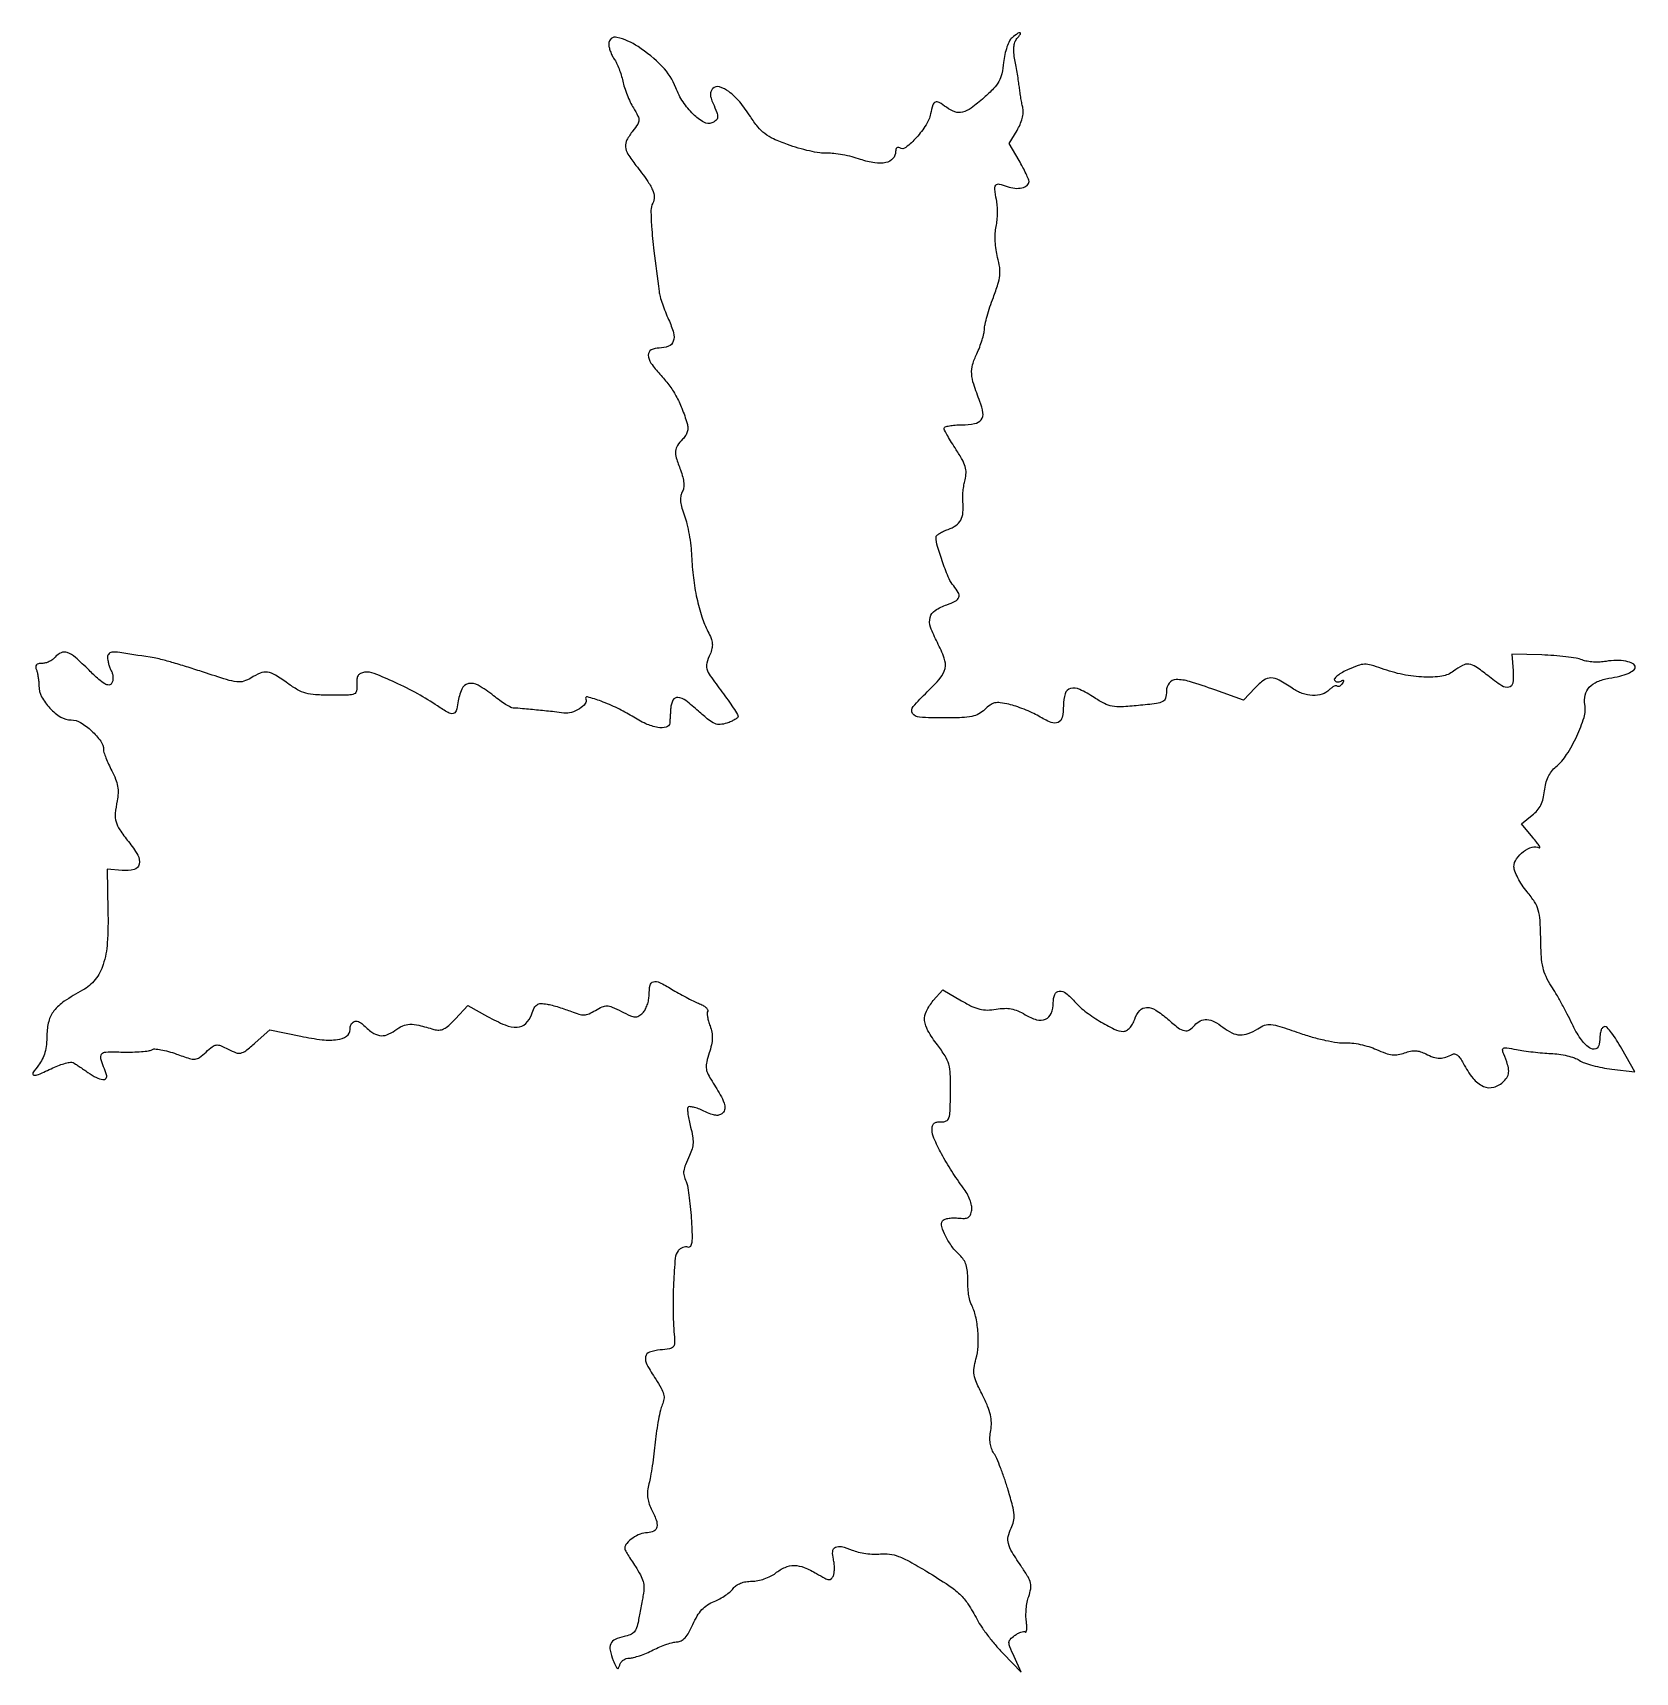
# Model space of a CAD drawing. Extents: x 0 to 397, y 0 to 405.
import ezdxf

# ---------------------------------------------------------------- set-up
doc = ezdxf.new("R2010")
doc.units = 0

msp = doc.modelspace()

# ---------------------------------------------------------------- linework, layer by layer
msp.add_lwpolyline([(242.803308, 403.75, 0.112024), (242.153846, 402.943641, 0.031848), (241.536334, 401.446688, 0.030017), (241.030275, 399.600616, 0.026163), (240.720418, 397.620491, -0.028942), (240.269387, 394.839443, -0.072783), (239.540303, 392.925478, -0.065349), (238.243488, 391.182921, -0.019954), (235.85824, 388.913128, -0.021201), (232.664773, 386.339656, -0.096603), (230.519471, 385.321038, -0.149153), (228.646154, 385.406214, -0.07665), (226.55887, 386.531803, 0.027341), (224.765761, 387.739914, 0.235426), (223.831176, 387.810884, 0.225267), (223.185755, 387.105477, 0.025127), (222.637019, 384.935096, -0.093057), (221.527732, 382.181613, -0.04155), (219.148641, 379.062487, -0.038441), (216.545899, 376.5922, -0.319232), (215.011067, 376.49316, 0.132815), (214.626986, 376.607561, 0.190292), (214.297001, 376.486851, 0.143177), (214.074395, 376.131477, 0.068905), (214, 375.594201, -0.187102), (213.325148, 373.853898, -0.153884), (211.589821, 372.847435, -0.095186), (208.82448, 372.763342, -0.04338), (205.303789, 373.647731, 0.021527), (203.208244, 374.272531, 0.016729), (200.882988, 374.776076, 0.017024), (198.679875, 375.099498, 0.038738), (197, 375.157105, -0.048562), (195.232829, 375.252426, -0.016372), (192.693586, 375.72414, -0.016111), (189.902571, 376.432747, -0.017784), (187.254759, 377.299692, -0.018518), (183.802288, 378.714876, -0.055156), (181.608501, 380.018735, -0.061856), (179.892471, 381.682725, -0.028024), (178.067455, 384.232581, 0.032749), (175.414648, 387.866014, 0.058299), (172.729121, 390.409316, 0.087355), (170.401672, 391.584185, 0.276382), (168.775779, 391.175779, 0.095145), (168.318847, 390.501651, 0.10535), (168.165697, 389.730441, 0.075568), (168.326016, 388.766101, 0.027992), (168.827126, 387.480073, -0.017618), (169.736449, 385.282254, -0.105157), (169.917738, 384.062257, -0.196967), (169.530132, 383.261858, -0.091366), (168.527078, 382.648764, -0.229516), (166.542025, 382.81752, -0.059334), (163.922429, 384.827847, -0.053052), (161.397633, 387.876356, -0.055279), (159.611353, 391.347597, 0.101969), (156.241567, 396.627629, 0.055022), (150.264357, 401.556645, 0.085103), (145.042467, 403.825325, 0.486405), (143, 402.222506, 0.05899), (143.097338, 401.400342, 0.028784), (143.403091, 400.387728, 0.028078), (143.84687, 399.358052, 0.036202), (144.372226, 398.472506, -0.041991), (144.950846, 397.470972, -0.018075), (145.557457, 396.051299, -0.017735), (146.097941, 394.484581, -0.022393), (146.480099, 393, 0.026847), (146.898138, 391.433916, 0.01585), (147.555169, 389.612678, 0.015833), (148.328863, 387.830554, 0.026049), (149.106872, 386.383586, -0.015465), (150.248055, 384.364785, -0.126324), (150.489897, 383.342287, -0.141658), (150.192579, 382.382868, -0.021144), (148.998999, 380.725857, 0.042454), (147.513652, 378.466924, 0.147103), (147.161911, 376.772598, 0.120056), (147.774589, 374.962591, 0.024061), (149.75, 372.156992, -0.011073), (152.511663, 368.443423, -0.05007), (153.845439, 366.098923, -0.09469), (154.251193, 364.353124, -0.133521), (153.895147, 362.804081, 0.125233), (153.457084, 361.031121, 0.016143), (153.611658, 357.092177, 0.012031), (154.19056, 351.053058, 0.00284), (155.456922, 341, 0.037264), (155.719737, 339.739029, 0.012096), (156.290445, 337.92094, 0.011983), (157.024647, 335.923976, 0.013201), (157.831948, 334.028733, -0.038164), (159.033483, 330.765451, -0.150836), (158.98504, 328.651445, -0.224799), (157.81178, 327.428269, -0.091246), (155.484544, 327, 0.12205), (153.52293, 326.513928, 0.285933), (152.792485, 325.261506, 0.146188), (153.459895, 323.242988, 0.036653), (155.672482, 320.523155, -0.028568), (157.886014, 317.890203, -0.034013), (159.647707, 315.165488, -0.031881), (161.107864, 312.081656, -0.020652), (162.414154, 308.355372, -0.06848), (162.581379, 307.313378, -0.075771), (162.45033, 306.30212, -0.072087), (162.014157, 305.335935, -0.054409), (161.283944, 304.426801, 0.048563), (160.000544, 302.866557, 0.131411), (159.539882, 301.521544, 0.091595), (159.733132, 299.834192, 0.016472), (160.761502, 296.828473, -0.024619), (161.333838, 295.062235, -0.047451), (161.584151, 293.597927, -0.059862), (161.528683, 292.369023, -0.081859), (161.17236, 291.322057, 0.086712), (160.819323, 290.251017, 0.06054), (160.788121, 288.976714, 0.046271), (161.084991, 287.424113, 0.021987), (161.736276, 285.493585, -0.03328), (162.346635, 283.539858, -0.01501), (162.896732, 280.910615, -0.014784), (163.31347, 278.089545, -0.019544), (163.515901, 275.5, 0.020983), (163.945884, 270.196043, 0.022804), (164.813588, 265.093776, 0.024488), (166.042293, 260.530413, 0.04134), (167.564597, 256.875083, -0.027392), (168.322412, 255.189367, -0.068154), (168.632114, 253.876215, -0.080297), (168.553419, 252.662247, -0.050679), (168.097359, 251.314335, 0.038314), (167.283572, 249.091415, 0.145116), (167.303893, 247.626845, 0.07841), (168.131643, 245.950212, 0.006477), (171, 242, -0.006129), (172.532647, 239.89237, -0.00897), (173.825, 237.997426, -0.005069), (174.862585, 236.380309, -0.141006), (175, 235.902728, -0.226374), (174.836913, 235.560971, -0.033215), (174.192187, 235.106604, -0.032069), (173.303355, 234.64004, -0.022435), (172.25, 234.226138, -0.063961), (170.587293, 233.885989, -0.119149), (169.237923, 234.108097, -0.072103), (167.717014, 235.028637, -0.012866), (165.200013, 237.209476, 0.02361), (162.083668, 239.794549, 0.136623), (160.111745, 240.567809, 0.307101), (158.908527, 239.920182, 0.10498), (158.34854, 237.911747, -0.000721), (158.283325, 236.896727, -0.000641), (158.212625, 235.841263, -0.000643), (158.146577, 234.891839, -0.001982), (158.09854, 234.25, -0.319369), (157.23538, 233.218812, -0.108951), (155.173664, 233.139272, -0.062989), (152.177416, 234.080251, -0.033779), (148.765544, 235.933734, 0.029712), (145.207802, 237.904064, 0.022852), (141.118775, 239.636084, 0.023288), (137.757885, 240.706756, 0.653529), (137.33028, 240.172455, -0.30338), (137.21144, 239.059053, -0.07656), (135.773445, 237.791384, -0.066491), (133.761655, 236.851829, -0.113706), (131.922806, 236.70867, 0.010155), (129.570919, 237.012404, 0.002367), (125.611802, 237.423207, 0.002317), (121.656955, 237.796159, 0.010985), (119.387505, 237.949401, -0.114757), (118.752836, 238.127763, -0.01388), (117.492896, 238.866387, -0.015903), (116.026944, 239.847498, -0.012475), (114.5, 241, 0.035584), (110.738577, 243.575333, 0.182692), (108.289107, 243.990323, 0.248914), (106.647533, 242.658811, 0.064806), (105.704074, 239.27577, -0.042174), (105.233219, 237.235742, -0.282497), (104.477178, 236.587195, -0.173913), (103.256467, 236.816919, -0.016461), (100.643049, 238.467487, 0.023276), (95.745369, 241.468171, 0.017915), (90.147854, 244.292653, 0.013865), (84.950248, 246.513255, 0.130259), (82.557926, 246.794381, 0.072719), (81.584164, 246.506694, 0.14609), (80.988438, 245.98148, 0.118618), (80.704857, 245.131329, 0.039711), (80.696353, 243.8125, -0.063037), (80.61121, 242.206779, -0.254614), (80.017354, 241.468667, -0.093459), (78.617741, 241.172881, -0.005473), (74.243731, 241.125, -0.014869), (70.45526, 241.237688, -0.052503), (68.056213, 241.635637, -0.062972), (66.025318, 242.482503, -0.02832), (63.600375, 244.0625, 0.021223), (60.542932, 246.116973, 0.101959), (58.579378, 246.82484, 0.133971), (56.774562, 246.600674, 0.047564), (54.45339, 245.377503, -0.074542), (52.71077, 244.575703, -0.101571), (50.991306, 244.437894, -0.04467), (48.458831, 244.982314, -0.004788), (42.733834, 246.820032, 0.004549), (38.975368, 248.028472, 0.005059), (35.325887, 249.124958, 0.004694), (32.197052, 249.998854, 0.026232), (30.495261, 250.36251, 0.00142), (22.550107, 251.605864, 0.03464), (20.323109, 251.791445, 0.195648), (19.388579, 251.426255, 0.205797), (19, 250.522156, 0.043691), (19.066404, 249.763674, 0.023261), (19.273253, 248.843695, 0.022975), (19.573911, 247.916662, 0.032971), (19.930225, 247.130377, -0.062008), (20.228301, 246.356225, -0.054494), (20.344754, 245.497589, -0.056953), (20.272477, 244.677086, -0.08821), (20.01093, 244.017686, -0.265282), (19.325973, 243.644732, -0.129059), (18.335734, 243.925958, -0.051031), (16.834037, 245.033298, -0.010233), (14.415946, 247.321568, 0.01419), (11.035679, 250.470028, 0.09035), (9.034044, 251.673459, 0.197149), (7.493291, 251.630002, 0.115654), (6, 250.5, -0.066454), (5.377807, 249.925738, -0.044484), (4.537837, 249.440625, -0.044363), (3.621707, 249.110191, -0.064463), (2.770566, 249, 0.049168), (1.890118, 248.91321, 0.165945), (1.3968, 248.627201, 0.19922), (1.233204, 248.138782, 0.074216), (1.393011, 247.418213, -0.036495), (1.626205, 246.646492, -0.01675), (1.821697, 245.613263, -0.016487), (1.955656, 244.507208, -0.021893), (2, 243.494938, 0.123622), (2.687226, 240.757862, 0.065948), (4.738084, 237.907482, 0.066628), (7.422656, 235.726186, 0.138188), (10, 235, -0.136292), (12.325602, 234.354078, -0.050614), (15.067355, 232.30003, -0.050522), (17.309409, 229.773052, -0.157474), (18, 227.634717, 0.081862), (18.114423, 226.940518, 0.012401), (18.600488, 225.615186, 0.013616), (19.261543, 224.066982, 0.011403), (20.044214, 222.461442, -0.026429), (20.980036, 220.385656, -0.048518), (21.480935, 218.601732, -0.053535), (21.60142, 216.878581, -0.040857), (21.377135, 215, 0.027454), (20.91937, 211.878279, 0.090638), (21.105667, 209.815635, 0.081871), (22.022038, 207.839656, 0.019836), (24.171732, 204.935927, -0.038926), (26.460478, 201.584242, -0.185028), (26.813448, 199.331225, -0.286761), (25.564616, 198.040876, -0.080879), (22.647276, 197.801685), (18.865299, 198.10337), (19.092061, 187.801685, -0.021212), (18.930291, 179.876512, -0.061588), (17.919344, 174.499625, -0.090955), (15.940319, 170.791833, -0.100453), (12.830759, 168.178687, 0.023139), (8.290418, 165.426712, 0.077411), (5.740216, 163.071416, 0.104178), (4.438905, 160.464505, 0.063932), (4, 157.045965, -0.026485), (3.877436, 154.733739, -0.041719), (3.503602, 152.782596, -0.047257), (2.860015, 151.109079, -0.051279), (1.92742, 149.634859, 0.023423), (0.550469, 147.704803, 0.531233), (0.775893, 147.177221, 0.152712), (1.87454, 147.301594, 0.006458), (5.481145, 148.950093, -0.020222), (7.080168, 149.628415, -0.026506), (8.592117, 150.109006, -0.025931), (9.853517, 150.368529, -0.168742), (10.481145, 150.252196, -0.013194), (11.037873, 149.915444, -0.00286), (11.980433, 149.303145, -0.00298), (13.063422, 148.581495, -0.002848), (14.15437, 147.836034, 0.030882), (16.243909, 146.573854, 0.088896), (17.853299, 146.068384, 0.271277), (18.624579, 146.397035, 0.254719), (18.744216, 147.25, -0.010616), (17.358121, 151.190367, -0.24038), (17.538034, 152.343379, -0.235705), (18.579972, 152.887464, -0.01022), (22.818639, 152.878301, 0.011429), (25.1844, 152.878906, 0.014522), (27.365214, 152.992747, 0.012519), (29.167016, 153.184878, 0.10597), (29.930446, 153.457013, -0.159593), (30.661478, 153.63363, -0.02331), (32.196707, 153.439048, -0.024397), (34.048468, 153.022101, -0.018738), (36.024479, 152.394084, 0.009126), (39.254446, 151.298749, 0.09419), (40.64477, 151.129879, 0.142964), (41.760999, 151.53855, 0.029815), (43.380074, 152.887335, -0.023062), (44.916091, 154.202446, -0.135143), (45.888295, 154.605828, -0.130335), (46.947507, 154.462424, -0.020871), (48.857651, 153.573612, 0.029451), (50.818306, 152.701878, 0.149945), (51.996288, 152.628976, 0.109321), (53.20232, 153.216982, 0.012279), (55.556257, 155.183538), (59.193125, 158.37675), (66.794571, 156.788409, 0.022373), (72.112792, 155.923333, 0.062355), (75.887895, 155.953675, 0.116075), (78.149874, 156.814663, 0.248955), (79, 158.416232, -0.102529), (79.267185, 159.705512, -0.19719), (80.010294, 160.430021, -0.194421), (81.057049, 160.429279, -0.099863), (82.16938, 159.694418, 0.038525), (84.419802, 157.776183, 0.112327), (86.284531, 156.976439, 0.13636), (88.089083, 157.138583, 0.069104), (90.108085, 158.238032, -0.054259), (92.025233, 159.356759, -0.099358), (93.783607, 159.753197, -0.066822), (96.004639, 159.508428, -0.014377), (99.741835, 158.466237, 0.087059), (101.000599, 158.305468, 0.102785), (102.161441, 158.603733, 0.069621), (103.428077, 159.461697, 0.021266), (105.081994, 161.087775), (108.180318, 164.404542), (112.987539, 161.702271, 0.029575), (117.361757, 159.573216, 0.108346), (120.377095, 159.030773, 0.181982), (122.461944, 159.907034, 0.119936), (123.890328, 162.115238, -0.028678), (124.587853, 163.798882, -0.131728), (125.272273, 164.591849, -0.152516), (126.20449, 164.874192, -0.042726), (127.738153, 164.729586, -0.019595), (129.028708, 164.442895, -0.009632), (130.64709, 163.982697, -0.009541), (132.311891, 163.439508, -0.013702), (133.762578, 162.890362, 0.024941), (135.642595, 162.226594, 0.085102), (136.926436, 162.072134, 0.091975), (138.133748, 162.359272, 0.032123), (139.723004, 163.188987, -0.030913), (141.409397, 164.074614, -0.116278), (142.574359, 164.298963, -0.092368), (143.858023, 164.004518, -0.015514), (146.149669, 162.923644, 0.012898), (148.366096, 161.864038, 0.089154), (149.531209, 161.576052, 0.152476), (150.430747, 161.794412, 0.061235), (151.439243, 162.5821, 0.073143), (152.037677, 163.386915, 0.038677), (152.541528, 164.527316, 0.037471), (152.88507, 165.799212, 0.047261), (153, 167.012412, -0.049384), (153.235702, 169.393035, -0.287076), (154.062994, 170.269597, -0.181454), (155.55825, 170.113814, -0.021188), (158.548699, 168.459949, 0.008695), (160.262821, 167.455246, 0.006909), (162.146769, 166.428598, 0.006992), (163.91996, 165.525303, 0.017352), (165.248813, 164.927931, -0.030436), (166.265759, 164.438417, -0.051047), (167.041535, 163.894501, -0.071004), (167.487673, 163.381232, -0.289544), (167.491659, 162.986505, 0.149135), (167.362136, 162.494639, 0.029405), (167.451904, 161.575854, 0.028802), (167.69004, 160.478921, 0.023277), (168.066829, 159.333916, -0.044234), (168.507162, 157.779503, -0.053989), (168.627539, 156.273528, -0.047517), (168.424237, 154.62999, -0.024982), (167.878699, 152.643269, 0.020491), (167.253688, 150.444615, 0.074317), (167.126823, 149.00054, 0.088625), (167.436948, 147.719514, 0.036936), (168.273951, 146.143269, -0.007894), (170.598939, 142.318558, -0.048931), (171.561278, 140.234681, -0.114313), (171.708828, 138.863608, -0.167789), (171.182887, 137.782887, -0.117826), (170.432422, 137.321918, -0.105944), (169.523558, 137.225991, -0.065407), (168.307511, 137.519163, -0.019445), (166.547873, 138.27578, 0.021212), (165.184101, 138.856481, 0.03295), (163.960941, 139.227169, 0.035003), (162.999105, 139.380817, 0.283674), (162.617086, 139.18945, 0.157044), (162.49337, 138.68831, 0.015666), (162.61934, 137.443378, 0.018498), (162.876988, 135.934868, 0.013671), (163.268797, 134.287452, -0.021881), (163.756706, 132.075264, -0.05262), (163.87086, 130.403595, -0.061955), (163.629733, 128.916178, -0.042056), (163.010929, 127.31377, 0.01491), (161.963313, 124.98524, 0.065088), (161.571391, 123.529354, 0.093985), (161.638446, 122.299039, 0.051998), (162.150152, 120.878591, -0.069528), (162.482125, 119.845224, -0.008636), (162.846895, 117.506668, -0.010051), (163.178054, 114.697943, -0.008166), (163.423108, 111.676575, -0.006567), (163.622549, 107.804776, -0.037933), (163.545777, 105.758292, -0.110581), (163.211619, 104.794037, -0.360316), (162.616958, 104.593493, 0.107937), (162.036828, 104.681982, 0.069813), (161.368974, 104.544462, 0.065225), (160.718542, 104.21182, 0.068876), (160.189163, 103.727927, 0.154057), (159.45387, 101.92383, 0.008492), (159.056999, 95.762121, 0.013998), (158.927522, 89.069128, 0.018703), (159.207225, 83, -0.022056), (159.292491, 80.834343, -0.185095), (158.944205, 79.938506, -0.171195), (158.071537, 79.467587, -0.018294), (155.75, 79.189635, 0.060282), (153.093078, 78.64276, 0.281181), (152.129459, 77.496794, 0.164099), (152.46782, 75.575595, 0.021246), (154.649249, 71.953834, -0.017392), (155.995004, 69.757979, -0.066887), (156.589811, 68.275087, -0.099469), (156.652539, 67.01155, -0.069824), (156.246712, 65.642128, 0.049559), (155.797103, 64.323003, 0.010921), (155.303553, 61.97998, 0.011257), (154.851261, 59.23423, 0.010617), (154.512935, 56.416854, -0.006744), (154.187861, 53.520511, -0.006116), (153.77517, 50.537778, -0.006133), (153.340438, 47.877503, -0.01948), (152.959082, 46.116007, 0.034299), (152.63809, 44.387251, 0.0523), (152.622064, 42.862413, 0.05448), (152.920075, 41.413486, 0.041411), (153.54361, 39.915667, -0.030958), (154.750699, 37.178565, -0.129807), (154.920336, 35.403647, -0.238871), (154.17376, 34.383641, -0.118045), (152.571429, 34, 0.094), (150.810206, 33.665939, 0.057182), (148.934001, 32.667272, 0.059312), (147.463411, 31.372616, 0.18467), (147, 30.160706, 0.123449), (147.109432, 29.724233, 0.007607), (147.763674, 28.544999, 0.010923), (148.603861, 27.154678, 0.007855), (149.599743, 25.638404, -0.023799), (150.851408, 23.59348, -0.057309), (151.520504, 21.952561, -0.068993), (151.731526, 20.397941, -0.04989), (151.552287, 18.656269, 0.002582), (151.263433, 17.209654, 0.001472), (150.928484, 15.458366, 0.001469), (150.601689, 13.693506, 0.002433), (150.337535, 12.201998, -0.036658), (149.911286, 10.487725, -0.105602), (149.298071, 9.434895, -0.113459), (148.337022, 8.767467, -0.045948), (146.799042, 8.309808, 0.057001), (144.590578, 7.59927, 0.181483), (143.51139, 6.52264, 0.162138), (143.340029, 4.912843, 0.043445), (144.116577, 2.422449, 0.01134), (144.752805, 0.965698, 0.127723), (145.150258, 0.482684, 0.453368), (145.464888, 0.554067, 0.065856), (145.730715, 1.25, -0.098984), (146.037866, 1.918541, -0.077471), (146.602131, 2.485938, -0.075186), (147.330495, 2.868325, -0.083532), (148.113162, 3, 0.063833), (149.127547, 3.130032, 0.018132), (150.653608, 3.5875, 0.01795), (152.354799, 4.234452, 0.018113), (154, 5, -0.01834), (155.647152, 5.765547, -0.018066), (157.354185, 6.4125, -0.018272), (158.888133, 6.869581, -0.063349), (159.913368, 7, 0.128636), (160.926735, 7.265098, 0.081273), (161.88712, 8.032119, 0.056261), (162.835279, 9.353861, 0.023355), (163.818656, 11.322948, -0.030404), (164.89824, 13.410573, -0.05273), (166.068238, 14.970859, -0.058849), (167.438371, 16.135391, -0.050183), (169.115451, 17.022649, 0.028071), (170.507056, 17.681977, 0.024178), (171.889633, 18.523819, 0.024902), (173.070317, 19.412233, 0.0621), (173.806704, 20.199701, -0.085755), (174.570759, 20.943337, -0.057271), (175.652428, 21.515221, -0.051269), (176.966527, 21.878175, -0.041782), (178.421845, 22, 0.049994), (179.874305, 22.145592, 0.032401), (181.505314, 22.5875, 0.032476), (183.058407, 23.233725, 0.051869), (184.272871, 24, -0.062839), (186.645265, 25.42532, -0.106626), (188.904499, 25.890446, -0.092534), (191.376342, 25.404924, -0.038657), (194.437524, 23.90436, 0.010326), (196.510456, 22.738323, 0.09347), (197.497211, 22.427294, 0.234099), (198.117981, 22.64756, 0.10122), (198.602531, 23.406596, 0.06306), (198.795023, 24.191641, 0.028531), (198.855944, 25.250812, 0.027693), (198.793219, 26.390875, 0.033905), (198.604176, 27.440951, -0.077016), (198.423901, 29.391201, -0.2689), (199.097171, 30.403467, -0.177684), (200.606742, 30.565305, -0.036115), (203.205982, 29.71231, 0.039622), (204.736491, 29.221887, 0.023419), (206.623573, 28.87057, 0.023338), (208.552507, 28.695396, 0.036704), (210.214691, 28.744405, -0.059486), (212.480231, 28.708194, -0.056553), (214.714619, 28.142897, -0.036464), (217.489599, 26.85785, -0.009665), (221.714691, 24.405472, -0.008733), (227.147282, 20.97902, -0.045632), (229.913896, 18.780985, -0.059146), (231.899715, 16.375269, -0.020871), (234.164558, 12.511427, 0.028682), (235.286706, 10.663768, 0.012924), (236.956111, 8.369266, 0.012746), (238.848703, 6.030425, 0.016979), (240.691382, 4.011427), (245.098695, -0.5), (243.318883, 3.344896, -0.009677), (242.243539, 5.791041, -0.10377), (242.042076, 6.849858, -0.186365), (242.360393, 7.630286, -0.045943), (243.416857, 8.562863, -0.03348), (244.191975, 9.053626, -0.042428), (244.968154, 9.393469, -0.048049), (245.638754, 9.551808, -0.174082), (246.060975, 9.462315, 0.440018), (246.31233, 9.533362, 0.089978), (246.459593, 10.032657, 0.045241), (246.474586, 10.918921, 0.020706), (246.341847, 12.068986, -0.039792), (246.233782, 13.473809, -0.023399), (246.317294, 15.157525, -0.023307), (246.559932, 16.843254, -0.036483), (246.939971, 18.257646, 0.042402), (247.41379, 20.108051, 0.099243), (247.368415, 21.529338, 0.074893), (246.758441, 23.059807, 0.016946), (245.261777, 25.433008, -0.01126), (242.817806, 29.212402, -0.070232), (241.898704, 31.319761, -0.121732), (241.848764, 33.055625, -0.06418), (242.575703, 35.09962, 0.062462), (243.178793, 36.777174, 0.074621), (243.298509, 38.451263, 0.044398), (242.923109, 40.687598, 0.009104), (241.841297, 44.547524, 0.009484), (240.947994, 47.332112, 0.009952), (239.963109, 50.036073, 0.009661), (239.022632, 52.333646, 0.043074), (238.332555, 53.615209, -0.058355), (237.740182, 54.800507, -0.051371), (237.405703, 56.142687, -0.0469), (237.334078, 57.638461, -0.034905), (237.524947, 59.281284, 0.049778), (237.693128, 61.232709, 0.054021), (237.462293, 63.124166, 0.042498), (236.766122, 65.265563, 0.01744), (235.48004, 68.039389, -0.013753), (234.024414, 71.119178, -0.058828), (233.431758, 73.059133, -0.079319), (233.396052, 74.786523, -0.038383), (233.867588, 76.952385, 0.0587), (234.414835, 80.068779, 0.035094), (234.363628, 83.835158, 0.035196), (233.78984, 87.528673, 0.062665), (232.737384, 90.41504, -0.061889), (232.363604, 91.435226, -0.020462), (232.067002, 93.005746, -0.020021), (231.87759, 94.790979, -0.021438), (231.837587, 96.545259, 0.027857), (231.763591, 98.621189, 0.055859), (231.433349, 100.226151, 0.067217), (230.811691, 101.517154, 0.063143), (229.858718, 102.627858, -0.050575), (227.972966, 104.71744, -0.040805), (226.387704, 107.29415, -0.040075), (225.390153, 109.721869, -0.219249), (225.5583, 111.094332, -0.164674), (226.015703, 111.472461, -0.044161), (226.935882, 111.733202, -0.039787), (228.09605, 111.859369, -0.032117), (229.349167, 111.814964, 0.026705), (231.049383, 111.736301, 0.128855), (231.975905, 111.986212, 0.171999), (232.51598, 112.614077, 0.057284), (232.826755, 113.804978, 0.087602), (232.788574, 114.929673, 0.038385), (232.367211, 116.365625, 0.035752), (231.661324, 117.890135, 0.035326), (230.742975, 119.304978, -0.019085), (227.88997, 123.402797, -0.019188), (225.363189, 127.699037, -0.017475), (223.464064, 131.548289, -0.106244), (223, 133.707594, -0.067553), (223.127536, 134.647258, -0.150264), (223.512105, 135.24976, -0.137457), (224.196091, 135.564444, -0.05284), (225.25, 135.619736, 0.11414), (226.509186, 135.841241, 0.218491), (227.186461, 136.58425, 0.069444), (227.478224, 138.281269, 0.005383), (227.574519, 142.903296, 0.01149), (227.516626, 147.386368, 0.058509), (227.137598, 149.847981, 0.072498), (226.231967, 151.90682, 0.023211), (224.324519, 154.661949, -0.031001), (221.99212, 158.145541, -0.109602), (221.176601, 160.694291, -0.138844), (221.607275, 163.000967, -0.062546), (223.323571, 165.589785), (225.647141, 168.291097), (230.314135, 165.556056, 0.019419), (232.891202, 164.177315, 0.05346), (234.827623, 163.480098, 0.063734), (236.66382, 163.274529, 0.037909), (238.858537, 163.4761, -0.032406), (240.907522, 163.687023, -0.056095), (242.612927, 163.560107, -0.056554), (244.237973, 163.058593, -0.033525), (246.03947, 162.122191, 0.06691), (248.878712, 160.87884, 0.170497), (251.091815, 161.008692, 0.201313), (252.501512, 162.441901, 0.09524), (253, 165.035184, -0.091155), (253.387206, 167.141415, -0.29217), (254.481539, 167.953922, -0.1883), (256.146514, 167.43506, -0.045956), (258.256613, 165.404525, 0.051876), (260.786339, 163.027087, 0.025701), (264.427983, 160.539311, 0.023424), (268.096304, 158.53008, 0.114055), (270.389877, 158, 0.13689), (271.148751, 158.211732, 0.070835), (271.916887, 158.840056, 0.058896), (272.611344, 159.800381, 0.043279), (273.149845, 161, -0.09827), (274.405366, 163.136262, -0.214069), (276.103288, 163.89812, -0.142396), (278.352755, 163.244233, -0.038708), (281.347219, 161, 0.01757), (283.918244, 158.897862, 0.107536), (285.462725, 158.178264, 0.194385), (286.704256, 158.381449, 0.083159), (288, 159.5, -0.107802), (289.385363, 160.582524, -0.130694), (290.999727, 160.890667, -0.101506), (292.867599, 160.366419, -0.046998), (295, 159, 0.053236), (297.209311, 157.622779, 0.103034), (299.219924, 157.118561, 0.102758), (301.268289, 157.458443, 0.052752), (303.593061, 158.652933, -0.061706), (305.309434, 159.496442, -0.109145), (306.869519, 159.678382, -0.052602), (309.047328, 159.222301, -0.005861), (313.86417, 157.608562, 0.015304), (317.094207, 156.593857, 0.015141), (320.391752, 155.774659, 0.01518), (323.316902, 155.233726, 0.054992), (325.204972, 155.153192, -0.045882), (326.880588, 155.112207, -0.023065), (328.970746, 154.770015, -0.02269), (331.115769, 154.213676, -0.031133), (332.979998, 153.50902, 0.020422), (335.215422, 152.608912, 0.055445), (336.875508, 152.218147, 0.069916), (338.345614, 152.246376, 0.050573), (339.931341, 152.667982, -0.038096), (341.376211, 153.090932, -0.06413), (342.633668, 153.192416, -0.065985), (343.850669, 152.971801, -0.042905), (345.170484, 152.418659, 0.043019), (347.006099, 151.649829, 0.073673), (348.640946, 151.379995, 0.080859), (350.175777, 151.603918, 0.063165), (351.707412, 152.310816, -0.194047), (352.320345, 152.419337, -0.117309), (352.996383, 152.099712, -0.073148), (353.712226, 151.33064, -0.031581), (354.4341, 150.127437, 0.048648), (356.863176, 146.374761, 0.120764), (359.433735, 144.384908, 0.174196), (362.015515, 144.194941, 0.12919), (364.506219, 145.649076, 0.077472), (365.393969, 146.864701, 0.121631), (365.69251, 148.116851, 0.077495), (365.423508, 149.755594, 0.017843), (364.452146, 152.391552, -0.05541), (364.155059, 153.432386, -0.364495), (364.40971, 153.865289, -0.127038), (365.217494, 153.935978, -0.007974), (367.588692, 153.5011, 0.013978), (369.42036, 153.187855, 0.007278), (371.719471, 152.894599, 0.007231), (374.089962, 152.661903, 0.010949), (376.158442, 152.534548, -0.026683), (378.113736, 152.352281, -0.023104), (380.1363, 151.958049, -0.023764), (381.936973, 151.428104, -0.060495), (383.158442, 150.831147, 0.05925), (384.438308, 150.201711, 0.018518), (386.483917, 149.565181, 0.018219), (388.84049, 149.01786, 0.019171), (391.191061, 148.654338), (396.882121, 147.996383), (393.691061, 153.672027, 0.013835), (392.395757, 155.833609, 0.021113), (391.143624, 157.626103, 0.016792), (390.040482, 158.974891, 0.26458), (389.5, 159.162659, 0.141638), (388.90823, 158.866256, 0.129417), (388.540808, 158.290041, 0.053012), (388.312777, 157.189547, 0.007216), (388.11535, 154.84362, -0.300431), (387.227813, 153.683921, -0.248003), (385.657594, 153.924992, -0.083998), (383.448241, 156.227936, -0.038815), (381.381594, 159.841873, 0.008643), (380.181853, 162.268497, 0.006362), (378.772517, 164.915991, 0.006432), (377.375104, 167.386541, 0.014245), (376.232456, 169.224922, -0.037011), (374.939636, 171.532842, -0.053637), (374.184458, 173.741508, -0.039918), (373.788006, 176.504965, -0.0118), (373.620771, 180.780088, 0.01032), (373.451031, 185.474797, 0.0558), (373.02441, 187.986259, 0.075077), (372.104977, 189.993051, 0.027496), (370.25, 192.513458, -0.025265), (369.006104, 194.187883, -0.026261), (367.954687, 195.958332, -0.027136), (367.213803, 197.577507, -0.093993), (367, 198.704791, -0.153446), (367.6063, 200.633881, -0.079179), (369.379459, 202.473281, -0.084043), (371.521051, 203.58281, -0.218215), (373.206024, 203.380705, 0.55412), (373.369519, 203.462307, 0.159052), (373.292007, 203.809586, 0.03054), (372.682388, 204.708122, 0.010067), (371.68166, 205.952453), (368.86332, 209.315886), (371.518855, 211.433335, 0.049252), (372.746438, 212.627408, 0.058672), (373.636062, 213.974653, 0.055298), (374.224699, 215.558116, 0.037222), (374.553299, 217.4608, -0.037627), (374.87273, 219.301524, -0.049025), (375.450793, 220.909989, -0.052504), (376.290456, 222.286003, -0.054776), (377.387841, 223.435408, 0.074692), (380.035269, 226.438212, 0.034971), (382.541894, 230.987939, 0.033996), (384.328791, 235.654596, 0.118577), (384.526178, 238.85141, -0.103879), (384.602142, 241.178681, -0.127312), (385.628415, 243.08936, -0.107201), (387.621961, 244.485788, -0.058799), (390.5, 245.31337, 0.019492), (393.186815, 245.86225, 0.039181), (395.24062, 246.540157, 0.051316), (396.602189, 247.283414, 0.246991), (397, 248.039601, 0.28467), (396.449631, 248.927944, 0.065971), (394.710844, 249.522961, 0.053023), (392.333901, 249.742287, 0.042904), (389.783307, 249.487171, -0.036424), (388.326768, 249.322425, -0.025787), (386.680784, 249.341767, -0.026159), (385.101801, 249.525147, -0.048888), (383.861353, 249.862614, 0.049277), (382.389959, 250.261683, 0.011401), (379.847052, 250.629303, 0.011664), (376.885997, 250.918758, 0.011171), (373.871758, 251.074965), (366.5, 251.292016), (366.768144, 247.146008, -0.045984), (366.684932, 244.100753, -0.328823), (365.735299, 243.090732, -0.195366), (363.980928, 243.455573, -0.02015), (360.5, 246, 0.019049), (357.582539, 248.142423, 0.117862), (355.854854, 248.79405, 0.155667), (354.258789, 248.498951, 0.040916), (352.047733, 247.070893, -0.127476), (349.178037, 245.851954, -0.0464), (344.731805, 245.605598, -0.041681), (339.527207, 246.236838, -0.036037), (334.230769, 247.737233, 0.018318), (331.6378, 248.57201, 0.075953), (330.01013, 248.77358, 0.078557), (328.423828, 248.4764, 0.020415), (326.008021, 247.503617, 0.022271), (324.531454, 246.75697, 0.037376), (323.375016, 245.986984, 0.044947), (322.636075, 245.295864, 0.332101), (322.59635, 244.844103, 0.123023), (322.886539, 244.561357, 0.10077), (323.297868, 244.421968, 0.090972), (323.768096, 244.448129, 0.079304), (324.223607, 244.638197, -0.036975), (324.64202, 244.855846, -0.375054), (324.814247, 244.800317, -0.254111), (324.823984, 244.577022, -0.024871), (324.554373, 244.087977, -0.04849), (324.227443, 243.658349, -0.080061), (323.868975, 243.378049, -0.11604), (323.538165, 243.285495, -0.209788), (323.280817, 243.38585, 0.24426), (322.978265, 243.48152, 0.067445), (322.487698, 243.325695, 0.051892), (321.903658, 242.970871, 0.033955), (321.309524, 242.452381, -0.121995), (319.521948, 241.37451, -0.085667), (317.181662, 241.071166, -0.075824), (314.608037, 241.575137, -0.065272), (312.15437, 242.837275, 0.024745), (308.91641, 244.849188, 0.124379), (306.871422, 245.391022, 0.160025), (305.091257, 244.828941, 0.049099), (302.947072, 242.94334), (300.08275, 239.877074), (292.981778, 242.438537, 0.012577), (286.696969, 244.528515, 0.080598), (283.384837, 244.978519, 0.22347), (281.690653, 244.127447, 0.167942), (281, 242.12921, -0.063796), (280.779893, 240.411143, -0.21381), (280.086178, 239.546439, -0.087802), (278.546214, 239.073026, -0.006218), (274.06098, 238.574667, -0.011157), (269.881553, 238.256808, -0.057766), (267.572999, 238.399683, -0.075277), (265.646552, 239.054131, -0.026718), (263.130696, 240.532207, 0.035281), (259.540829, 242.559466, 0.175759), (257.273819, 242.776799, 0.260961), (255.939915, 241.501541, 0.074471), (255.5, 238.564339, -0.049756), (255.209736, 235.654674, -0.245543), (254.206164, 234.414704, -0.203348), (252.45174, 234.401381, -0.034867), (249.40475, 235.923698, 0.023416), (247.763229, 236.791314, 0.014552), (245.7651, 237.660467, 0.014593), (243.739136, 238.40462, 0.025458), (242.016131, 238.885041, 0.023493), (239.878347, 239.260897, 0.084229), (238.497935, 239.204266, 0.101359), (237.352957, 238.705136, 0.042987), (236.065021, 237.622435, -0.070689), (234.589042, 236.514722, -0.073992), (232.885272, 235.883209, -0.042927), (230.390685, 235.578769, -0.00891), (225.970706, 235.5, -0.01397), (219.87249, 235.670423, -0.239532), (218.194426, 236.644818, -0.335528), (218.315115, 238.296555, -0.022498), (221.807296, 241.931466, 0.026132), (225.048975, 245.355064, 0.126542), (226.213757, 247.741227, 0.138377), (226.029067, 250.27935, 0.033548), (224.317678, 254.166654, -0.033984), (222.647381, 257.969594, -0.149796), (222.529983, 260.387015, -0.191009), (223.779477, 262.114024, -0.061332), (226.689491, 263.5, 0.041285), (228.762883, 264.387644, 0.186979), (229.608693, 265.363597, 0.217026), (229.509587, 266.554442, 0.056336), (228.359332, 268.155436, -0.084553), (227.222058, 269.942066, -0.012796), (225.674267, 273.902457, -0.013427), (224.335162, 277.941671, -0.073449), (224, 280.21095, -0.21383), (224.183759, 280.620988, -0.037894), (224.869247, 281.144716, -0.035137), (225.825858, 281.675313, -0.025191), (226.95914, 282.135601, 0.066027), (228.919793, 283.124875, 0.120728), (230.109211, 284.450359, 0.104467), (230.65184, 286.317187, 0.041475), (230.629823, 289, -0.031709), (230.597473, 290.167013, -0.01638), (230.697359, 291.624205, -0.016216), (230.89861, 293.121316, -0.023612), (231.18047, 294.422827, 0.059041), (231.423452, 296.115928, 0.078377), (231.219224, 297.656005, 0.056781), (230.477656, 299.401631, 0.017469), (228.97976, 301.844272, -0.007868), (227.838327, 303.627857, -0.01089), (226.875305, 305.264808, -0.007667), (226.12682, 306.652458, -0.120409), (226, 307.171445, -0.328576), (226.238393, 307.495047, -0.02864), (227.290447, 307.756612, -0.028866), (228.709056, 307.940205, -0.017749), (230.393011, 308, 0.045858), (233.526687, 308.288013, 0.18383), (235.142598, 309.271866, 0.204135), (235.598441, 311.002438, 0.057501), (234.86505, 313.758684, -0.014132), (233.323911, 318.024678, -0.063166), (232.81686, 320.62962, -0.086462), (233.055531, 322.864017, -0.040743), (234.082162, 325.588604, 0.018223), (234.792803, 327.244672, 0.017022), (235.398674, 328.985826, 0.017285), (235.830164, 330.56792, 0.05405), (235.966069, 331.661016, -0.05341), (236.111835, 332.845793, -0.011369), (236.630165, 334.860003, -0.011769), (237.342473, 337.177929, -0.010952), (238.179174, 339.516566, 0.014366), (239.319226, 342.773017, 0.050365), (239.776317, 344.945455, 0.061927), (239.742775, 346.922635, 0.03018), (239.238063, 349.399722, -0.029786), (238.849923, 351.297053, -0.023647), (238.651573, 353.379829, -0.024204), (238.653051, 355.386891, -0.041559), (238.873437, 357.044172, 0.031119), (239.113671, 358.601477, 0.01993), (239.206962, 360.429693, 0.020023), (239.154754, 362.234943, 0.034965), (238.947702, 363.716487, -0.020428), (238.519333, 366.243682, -0.205521), (238.806664, 367.249189, -0.283681), (239.656772, 367.544388, -0.036192), (241.594139, 366.964208, 0.064747), (243.477319, 366.515304, 0.081612), (245.263704, 366.619331, 0.11095), (246.531963, 367.219546, 0.230921), (247, 368.178919, 0.101892), (246.879666, 368.763282, 0.009696), (246.274604, 370.098203, 0.012062), (245.476302, 371.673383, 0.009224), (244.530568, 373.357628), (242.061135, 377.571396), (244.03976, 380.824983, 0.035201), (244.783263, 382.267148, 0.036492), (245.306802, 383.78235, 0.039412), (245.564297, 385.189817, 0.084198), (245.491808, 386.289285, -0.011268), (245.264577, 387.348628, -0.005245), (245.015336, 388.731852, -0.005192), (244.783928, 390.189864, -0.007225), (244.609222, 391.5, 0.007174), (244.420457, 392.916684, 0.003473), (244.140429, 394.723532, 0.003443), (243.822622, 396.602079, 0.004947), (243.513259, 398.260962, -0.026064), (243.26392, 400.003204, -0.046082), (243.26692, 401.454313, -0.057454), (243.514888, 402.623742, -0.092512), (244.009097, 403.510962, 0.019154), (244.887602, 404.656038, 0.543452), (244.772197, 404.945404, 0.207912), (244.229415, 404.827284, 0.011345)], format="xyb", close=True)

doc.saveas('drawing.dxf')
